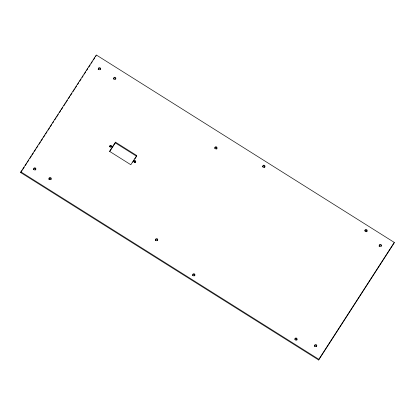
<?xml version="1.0" encoding="UTF-8"?>
<svg xmlns="http://www.w3.org/2000/svg" width="415" height="415" viewBox="0 0 415 415"><rect width="100%" height="100%" fill="white"/><g stroke="black" fill="none" stroke-linecap="round" stroke-linejoin="round"><path stroke-width="0.62" d="M20.75 172.599L20.885 171.883L96.311 54.982L394.25 242.401L394.115 243.117L318.689 360.018L20.75 172.599L22.156 170.425M115.329 142.874L115.458 142.158L136.743 155.547L136.608 156.258L115.329 142.874L109.747 151.517M318.689 360.018L318.819 359.302L394.25 242.401M22.856 169.336L24.257 167.162M25.31 165.533L26.716 163.354M27.416 162.27L28.822 160.091M29.87 158.463L31.275 156.289M31.976 155.2L33.382 153.026M34.435 151.392L35.835 149.218M36.536 148.129L37.941 145.956M38.994 144.327L40.395 142.148M41.101 141.064L42.501 138.89M43.554 137.256L44.96 135.083M45.66 133.993L47.061 131.82M48.114 130.186L49.52 128.012M50.22 126.928L51.626 124.749M52.674 123.12L53.727 121.486M54.78 119.857L56.186 117.684M56.886 116.594L58.292 114.421M59.34 112.787L60.746 110.613M61.446 109.524L62.852 107.35M63.905 105.721L65.305 103.543M66.006 102.458L67.412 100.285M68.465 98.651L69.865 96.477M70.571 95.388L71.971 93.214M73.024 91.585L74.43 89.407M75.131 88.322L76.531 86.144M77.584 84.515L78.637 82.881M79.69 81.252L81.096 79.078M82.149 77.444L83.197 75.815M84.25 74.181L85.656 72.008M86.709 70.379L87.762 68.745M88.815 67.116L90.216 64.942M91.269 63.308L92.322 61.679M93.375 60.045L94.776 57.872M95.481 56.782L96.181 55.698M115.458 142.158L109.534 151.345L130.813 164.729L136.743 155.547M132.774 162.203L134.169 160.045M134.865 158.961L136.26 156.803M20.885 171.883L318.819 359.302M379.134 246.344A1.11 1.089 10.5 0 1 380.119 245.026A1.11 1.089 10.5 0 1 381.323 246.162M135.56 162.291A0.804 0.794 10.5 0 1 135.425 162.452M134.45 162.535A0.804 0.794 10.5 0 1 134.289 162.4M134.097 162.037A0.804 0.794 10.5 0 1 134.911 161.072A0.804 0.794 10.5 0 1 135.648 162.104M109.752 146.402A0.804 0.794 10.5 0 1 110.987 145.774A0.804 0.794 10.5 0 1 110.93 147.149M110.125 147.107A0.804 0.794 10.5 0 1 109.768 146.609M33.542 169.553A1.11 1.089 10.5 0 1 34.839 168.532A1.11 1.089 10.5 0 1 35.711 169.937M262.628 166.918A1.11 1.089 10.5 0 1 264.065 165.927A1.11 1.089 10.5 0 1 264.671 167.556M214.726 148.212A1.11 1.089 10.5 0 1 216.251 147.558A1.11 1.089 10.5 0 1 216.723 149.135M155.438 240.627A1.11 1.089 10.5 0 1 156.419 239.31A1.11 1.089 10.5 0 1 157.627 240.446M98.225 69.632A1.11 1.089 10.5 0 1 99.206 68.314A1.11 1.089 10.5 0 1 100.414 69.45M192.586 275.472A1.11 1.089 10.5 0 1 193.883 274.45A1.11 1.089 10.5 0 1 194.749 275.851M113.518 78.99A1.11 1.089 10.5 0 1 114.675 77.953A1.11 1.089 10.5 0 1 115.733 79.089M314.456 346.266A1.11 1.089 10.5 0 1 315.753 345.239A1.11 1.089 10.5 0 1 316.619 346.644M48.892 179.477A1.11 1.089 10.5 0 1 50.018 178.154A1.11 1.089 10.5 0 1 51.029 179.576M364.827 230.896A1.11 1.089 10.5 0 1 366.352 230.237A1.11 1.089 10.5 0 1 366.824 231.814M294.909 339.19A1.11 1.089 10.5 0 1 296.927 339.548M296.953 339.833A1.11 1.089 10.5 0 1 296.901 340.113M379.533 246.131A1.11 1.089 10.5 0 0 381.406 245.727A1.11 1.089 10.5 0 0 380.109 244.331A1.11 1.089 10.5 0 0 379.533 246.131M134.361 162A0.804 0.794 10.5 0 0 135.726 161.705A0.804 0.794 10.5 0 0 134.776 160.688A0.804 0.794 10.5 0 0 134.361 162M98.625 69.419A1.11 1.089 10.5 0 0 100.497 69.014A1.11 1.089 10.5 0 0 99.195 67.619A1.11 1.089 10.5 0 0 98.625 69.419M113.943 79.058A1.11 1.089 10.5 0 0 115.816 78.658A1.11 1.089 10.5 0 0 114.519 77.257A1.11 1.089 10.5 0 0 113.943 79.058M295.164 339.797A1.11 1.089 10.5 0 0 297.036 339.397A1.11 1.089 10.5 0 0 295.734 337.997A1.11 1.089 10.5 0 0 295.164 339.797M365.205 231.248A1.11 1.089 10.5 0 0 367.078 230.844A1.11 1.089 10.5 0 0 365.776 229.443A1.11 1.089 10.5 0 0 365.205 231.248M215.105 148.565A1.11 1.089 10.5 0 0 216.978 148.16A1.11 1.089 10.5 0 0 215.675 146.765A1.11 1.089 10.5 0 0 215.105 148.565M263.053 166.986A1.11 1.089 10.5 0 0 264.926 166.586A1.11 1.089 10.5 0 0 263.624 165.186A1.11 1.089 10.5 0 0 263.053 166.986M193.011 275.539A1.11 1.089 10.5 0 0 194.884 275.135A1.11 1.089 10.5 0 0 193.582 273.739A1.11 1.089 10.5 0 0 193.011 275.539M33.968 169.621A1.11 1.089 10.5 0 0 35.84 169.221A1.11 1.089 10.5 0 0 34.538 167.821A1.11 1.089 10.5 0 0 33.968 169.621M49.292 179.264A1.11 1.089 10.5 0 0 51.164 178.86A1.11 1.089 10.5 0 0 49.862 177.459A1.11 1.089 10.5 0 0 49.292 179.264M155.838 240.415A1.11 1.089 10.5 0 0 157.71 240.01A1.11 1.089 10.5 0 0 156.408 238.615A1.11 1.089 10.5 0 0 155.838 240.415M314.881 346.333A1.11 1.089 10.5 0 0 316.754 345.928A1.11 1.089 10.5 0 0 315.452 344.533A1.11 1.089 10.5 0 0 314.881 346.333M110.017 146.687A0.804 0.794 10.5 0 0 111.381 146.391A0.804 0.794 10.5 0 0 110.432 145.375A0.804 0.794 10.5 0 0 110.017 146.687"/></g></svg>
